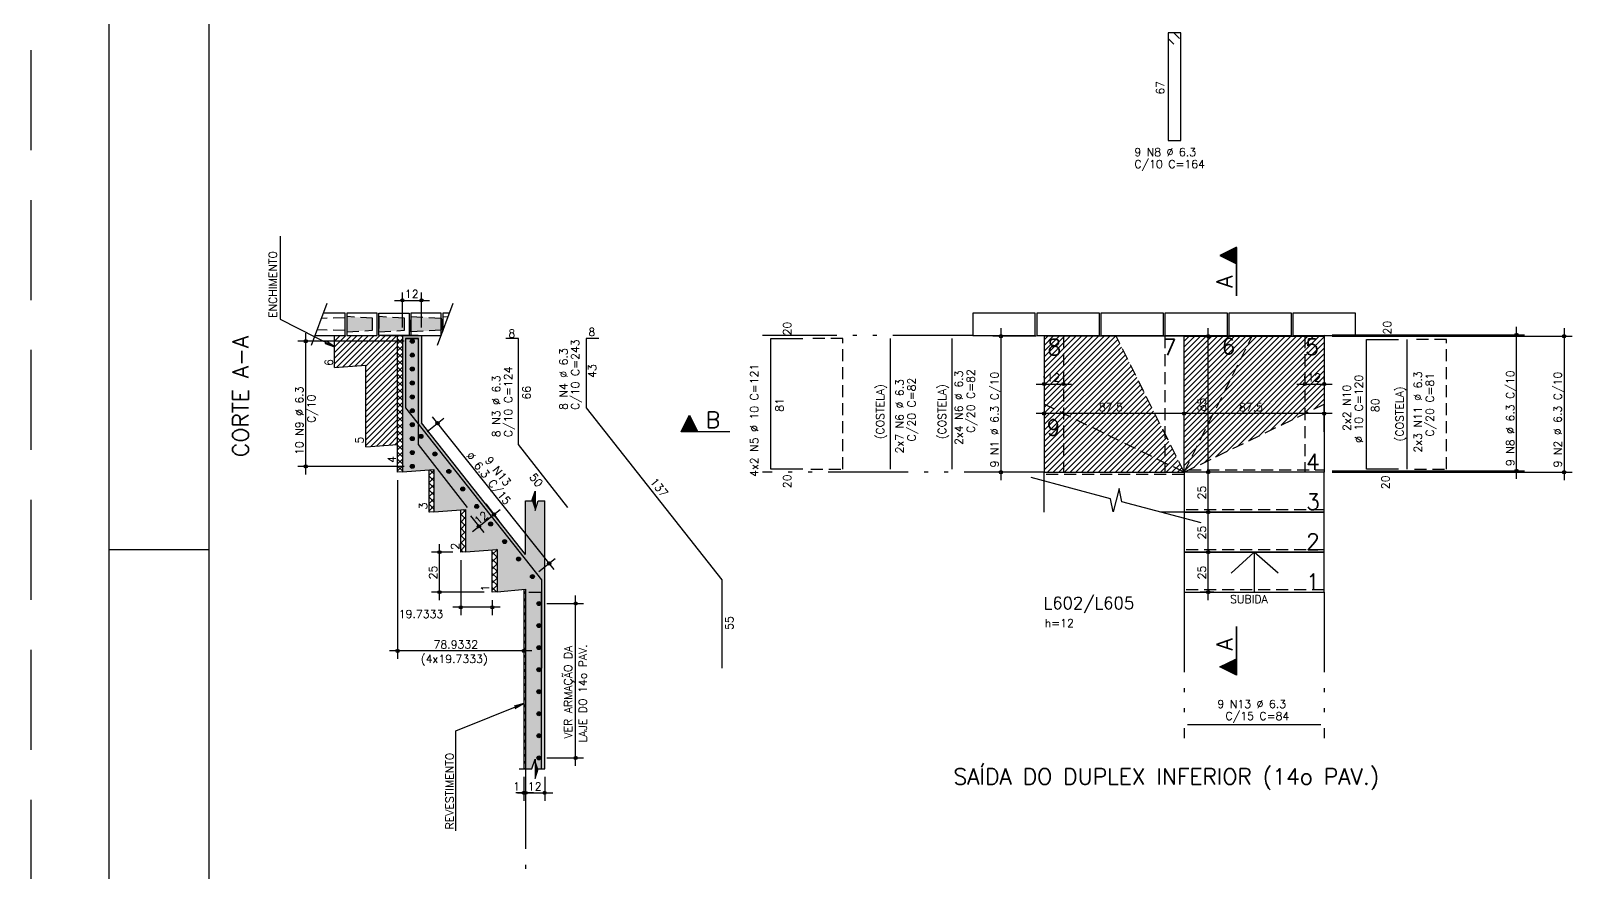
# Model space of a CAD drawing. Extents: x -1.9 to 86, y -1.5 to 61.
# Drawn here: x -1.95 to 36.72, y 21.64 to 42.68 of the extents above; entities that cross this region are included whole.
import ezdxf

# ---------------------------------------------------------------- set-up
doc = ezdxf.new("R2010")
doc.units = 0
doc.header["$MEASUREMENT"] = 0
for name, pattern in [('ESTILO_TQS_0001', [0.45, 0.3, -0.15]), ('ESTILO_TQS_0004', [3.3, 2, -0.4, 0.05, -0.4, 0.05, -0.4]), ('HIDDEN', [0.375, 0.25, -0.125])]:
    doc.linetypes.add(name, pattern=pattern)
doc.layers.get('0').update_dxf_attribs({"linetype": 'CONTINUOUS'})
doc.layers.get('Defpoints').update_dxf_attribs({"linetype": 'CONTINUOUS'})
for name, color, linetype in [('ARQ_FOLHA', 7, 'CONTINUOUS'), ('PENA_01', 1, 'CONTINUOUS'), ('PENA_02', 2, 'CONTINUOUS'), ('PENA_03', 3, 'CONTINUOUS'), ('PENA_04', 4, 'CONTINUOUS'), ('PENA_05', 5, 'CONTINUOUS'), ('PENA_06', 6, 'CONTINUOUS'), ('PENA_10', 253, 'CONTINUOUS'), ('PENA_11', 252, 'CONTINUOUS')]:
    doc.layers.add(name, color=color, linetype=linetype)
doc.styles.get("Standard").update_dxf_attribs({"font": 'ROMANS.SHX'})

# ---------------------------------------------------------------- blocks, each defined once
blk = doc.blocks.new('FOLHA A1 - 841 X 594')
at = {"layer": 'ARQ_FOLHA', "color": 1}
blk.add_line((-816, 297), (-841, 297), dxfattribs=at)
for points in [[(-841, 0), (0, 0), (0, 594), (-841, 594)], [(-816, 10), (-10, 10), (-10, 584), (-816, 584)]]:
    blk.add_lwpolyline(points, close=True, dxfattribs=at)
at = {"layer": 'Defpoints', "color": 8, "linetype": 'HIDDEN', "ltscale": 100}
blk.add_lwpolyline([(-860.5, 609.5), (-860.5, -15.5), (19.5, -15.5), (19.5, 609.5)], close=True, dxfattribs=at)
blk = doc.blocks.new('*U24')
blk.add_blockref('FOLHA A1 - 841 X 594', (0, 0))

msp = doc.modelspace()

# ---------------------------------------------------------------- linework, layer by layer
at = {"layer": 'PENA_01', "linetype": 'Continuous'}
for p, q in [((7.335, 35.264), (7.335, 36.141)), ((7.815, 35.264), (7.815, 36.141)), ((7.135, 35.941), (8.015, 35.941)), ((8.344, 35.624), (8.344, 35.17)), ((8.515, 35.624), (8.344, 35.624)), ((22.298, 35.244), (22.298, 31.444)), ((27.479, 31.444), (27.479, 35.244)), ((35.189, 31.476), (35.189, 35.276)), ((36.375, 35.244), (36.375, 31.444)), ((7.382, 34.919), (4.72, 34.919)), ((4.92, 31.589), (4.92, 35.119)), ((5.155, 35.064), (5.904, 35.064)), ((5.636, 34.352), (6.348, 35.064)), ((5.636, 34.493), (6.206, 35.064)), ((5.636, 34.635), (6.065, 35.064)), ((5.636, 34.263), (5.637, 35.064)), ((5.637, 34.777), (5.924, 35.064)), ((5.637, 34.918), (5.782, 35.064)), ((5.637, 35.06), (5.641, 35.064)), ((5.693, 34.267), (6.489, 35.064)), ((5.846, 34.278), (6.631, 35.064)), ((5.999, 34.29), (6.772, 35.064)), ((6.152, 34.302), (6.913, 35.064)), ((6.305, 34.313), (7.055, 35.064)), ((6.425, 34.292), (7.196, 35.064)), ((6.425, 34.151), (7.215, 34.94)), ((6.824, 35.064), (7.371, 35.064)), ((7.215, 35.033), (7.246, 35.064)), ((7.215, 31.644), (7.215, 35.064)), ((7.215, 34.856), (7.335, 34.976)), ((7.335, 34.856), (7.215, 34.976)), ((7.335, 35.033), (7.304, 35.064)), ((23.177, 35.044), (22.098, 35.044)), ((27.985, 35.044), (27.279, 35.044)), ((30.577, 35.076), (35.389, 35.076)), ((30.577, 35.044), (36.575, 35.044)), ((6.425, 34.01), (7.215, 34.799)), ((6.425, 33.868), (7.215, 34.658)), ((6.425, 33.727), (7.215, 34.516)), ((7.215, 34.679), (7.335, 34.799)), ((7.335, 34.679), (7.215, 34.799)), ((7.215, 34.502), (7.335, 34.622)), ((7.335, 34.502), (7.215, 34.622)), ((7.215, 34.325), (7.335, 34.445)), ((7.335, 34.325), (7.215, 34.445)), ((5.636, 34.263), (6.425, 34.323)), ((6.425, 33.585), (7.215, 34.375)), ((6.425, 32.28), (6.425, 34.323)), ((6.425, 33.444), (7.215, 34.233)), ((6.425, 33.303), (7.215, 34.092)), ((7.215, 34.149), (7.335, 34.269)), ((7.335, 34.149), (7.215, 34.269)), ((7.215, 33.972), (7.335, 34.092)), ((7.335, 33.972), (7.215, 34.092)), ((23.377, 34.014), (23.377, 34.049)), ((23.857, 34.027), (23.857, 34.049)), ((29.897, 33.958), (29.897, 34.049)), ((30.377, 33.965), (30.377, 34.049)), ((6.425, 33.161), (7.215, 33.95)), ((6.425, 33.02), (7.215, 33.809)), ((6.425, 32.878), (7.215, 33.668)), ((7.215, 33.795), (7.335, 33.915)), ((7.335, 33.795), (7.215, 33.915)), ((7.215, 33.618), (7.335, 33.738)), ((7.335, 33.618), (7.215, 33.738)), ((23.177, 33.849), (24.057, 33.849)), ((29.697, 33.849), (30.577, 33.849)), ((6.425, 32.737), (7.215, 33.526)), ((6.425, 32.595), (7.215, 33.385)), ((7.215, 33.442), (7.335, 33.562)), ((7.335, 33.442), (7.215, 33.562)), ((7.215, 33.265), (7.335, 33.385)), ((7.335, 33.265), (7.215, 33.385)), ((26.877, 32.48), (26.877, 33.31)), ((26.877, 32.48), (26.877, 33.31)), ((30.377, 32.656), (30.377, 33.31)), ((6.425, 32.454), (7.215, 33.243)), ((6.425, 32.313), (7.215, 33.102)), ((6.543, 32.288), (7.215, 32.96)), ((7.215, 33.088), (7.335, 33.208)), ((7.335, 33.088), (7.215, 33.208)), ((7.215, 32.911), (7.335, 33.031)), ((7.335, 32.911), (7.215, 33.031)), ((7.955, 32.664), (8.37, 32.994)), ((11.126, 29.208), (8.089, 33.026)), ((27.077, 33.11), (23.177, 33.11)), ((23.377, 32.913), (23.377, 32.91)), ((30.577, 33.11), (26.677, 33.11)), ((6.696, 32.3), (7.215, 32.819)), ((6.849, 32.312), (7.215, 32.678)), ((7.002, 32.323), (7.215, 32.536)), ((7.215, 32.734), (7.335, 32.854)), ((7.335, 32.734), (7.215, 32.854)), ((7.215, 32.558), (7.335, 32.678)), ((7.335, 32.558), (7.215, 32.678)), ((7.215, 32.381), (7.335, 32.501)), ((7.335, 32.381), (7.215, 32.501)), ((6.425, 32.28), (7.215, 32.34)), ((7.155, 32.335), (7.215, 32.395)), ((7.215, 32.204), (7.335, 32.324)), ((7.335, 32.204), (7.215, 32.324)), ((7.215, 32.027), (7.335, 32.147)), ((7.335, 32.027), (7.215, 32.147)), ((7.382, 31.789), (4.72, 31.789)), ((7.215, 31.851), (7.335, 31.971)), ((7.335, 31.851), (7.215, 31.971)), ((7.215, 31.674), (7.335, 31.794)), ((7.335, 31.674), (7.215, 31.794)), ((27.479, 30.444), (27.479, 31.844)), ((7.335, 31.653), (7.215, 31.644)), ((7.215, 31.444), (7.215, 26.975)), ((8.004, 30.644), (8.004, 31.704)), ((8.004, 31.566), (8.124, 31.686)), ((8.124, 31.428), (8.004, 31.548)), ((8.004, 31.389), (8.124, 31.509)), ((8.124, 31.251), (8.004, 31.371)), ((8.004, 31.212), (8.124, 31.332)), ((8.124, 31.605), (8.024, 31.705)), ((23.177, 31.644), (22.098, 31.644)), ((27.382, 31.644), (27.279, 31.644)), ((27.985, 31.644), (27.279, 31.644)), ((30.577, 31.676), (35.389, 31.676)), ((30.577, 31.644), (36.575, 31.644)), ((8.124, 31.075), (8.004, 31.195)), ((8.004, 31.036), (8.124, 31.156)), ((8.124, 30.898), (8.004, 31.018)), ((8.004, 30.859), (8.124, 30.979)), ((8.124, 30.721), (8.004, 30.841)), ((8.004, 30.682), (8.124, 30.802)), ((8.023, 30.645), (8.004, 30.664)), ((8.124, 30.653), (8.004, 30.644)), ((8.793, 29.644), (8.793, 30.704)), ((8.793, 30.574), (8.913, 30.694)), ((8.913, 30.475), (8.793, 30.595)), ((8.913, 30.652), (8.857, 30.708)), ((9.037, 30.556), (9.372, 30.132)), ((9.091, 30.165), (9.782, 30.71)), ((9.417, 30.849), (9.749, 30.429)), ((27.486, 30.644), (27.279, 30.644)), ((27.486, 30.644), (27.279, 30.644)), ((27.479, 29.444), (27.479, 30.844)), ((8.793, 30.397), (8.913, 30.517)), ((8.913, 30.299), (8.793, 30.419)), ((8.793, 30.221), (8.913, 30.341)), ((8.913, 30.122), (8.793, 30.242)), ((8.262, 28.444), (8.262, 29.844)), ((8.793, 30.044), (8.913, 30.164)), ((8.913, 29.945), (8.793, 30.065)), ((8.793, 29.867), (8.913, 29.987)), ((8.913, 29.768), (8.793, 29.888)), ((8.793, 29.69), (8.913, 29.81)), ((27.479, 28.444), (27.479, 29.844)), ((8.593, 29.644), (8.062, 29.644)), ((8.856, 29.648), (8.793, 29.711)), ((8.913, 29.653), (8.793, 29.644)), ((8.793, 29.444), (8.793, 28.066)), ((9.583, 28.644), (9.583, 29.704)), ((9.583, 29.582), (9.703, 29.702)), ((9.703, 29.523), (9.583, 29.643)), ((9.583, 29.406), (9.703, 29.526)), ((9.703, 29.346), (9.583, 29.466)), ((9.703, 29.699), (9.69, 29.712)), ((10.743, 29.159), (11.158, 29.489)), ((27.555, 29.644), (27.279, 29.644)), ((27.555, 29.644), (27.279, 29.644)), ((9.583, 29.229), (9.703, 29.349)), ((9.703, 29.169), (9.583, 29.289)), ((9.583, 29.052), (9.703, 29.172)), ((9.703, 28.992), (9.583, 29.112)), ((9.383, 28.644), (8.062, 28.644)), ((9.583, 28.875), (9.703, 28.995)), ((9.703, 28.815), (9.583, 28.935)), ((9.583, 28.698), (9.703, 28.818)), ((9.689, 28.652), (9.583, 28.759)), ((9.703, 28.653), (9.583, 28.644)), ((10.372, 28.704), (10.372, 24.224)), ((10.372, 28.622), (10.412, 28.662)), ((10.412, 28.599), (10.372, 28.639)), ((27.616, 28.644), (27.279, 28.644)), ((9.783, 28.266), (8.593, 28.266)), ((9.583, 28.444), (9.583, 28.066)), ((10.372, 28.504), (10.372, 26.975)), ((10.372, 28.446), (10.412, 28.486)), ((10.412, 28.422), (10.372, 28.462)), ((10.372, 28.269), (10.412, 28.309)), ((10.412, 28.245), (10.372, 28.285)), ((10.947, 28.36), (11.865, 28.36)), ((11.665, 24.3), (11.665, 28.56)), ((10.372, 28.092), (10.412, 28.132)), ((10.412, 28.069), (10.372, 28.109)), ((10.372, 27.915), (10.412, 27.955)), ((10.412, 27.892), (10.372, 27.932)), ((10.372, 27.739), (10.412, 27.779)), ((10.412, 27.715), (10.372, 27.755)), ((10.372, 27.562), (10.412, 27.602)), ((10.412, 27.538), (10.372, 27.578)), ((10.572, 27.175), (7.015, 27.175)), ((10.372, 27.385), (10.412, 27.425)), ((10.412, 27.361), (10.372, 27.401)), ((10.372, 27.208), (10.412, 27.248)), ((10.412, 27.185), (10.372, 27.225)), ((10.372, 27.031), (10.412, 27.071)), ((10.412, 27.008), (10.372, 27.048)), ((10.372, 26.855), (10.412, 26.895)), ((10.412, 26.831), (10.372, 26.871)), ((10.372, 26.678), (10.412, 26.718)), ((10.412, 26.654), (10.372, 26.694)), ((10.372, 26.501), (10.412, 26.541)), ((10.412, 26.478), (10.372, 26.518)), ((10.372, 26.324), (10.412, 26.364)), ((10.412, 26.301), (10.372, 26.341)), ((10.372, 26.148), (10.412, 26.188)), ((10.412, 26.124), (10.372, 26.164)), ((10.372, 25.971), (10.412, 26.011)), ((10.412, 25.947), (10.372, 25.987)), ((10.372, 25.794), (10.412, 25.834)), ((10.412, 25.77), (10.372, 25.81)), ((10.372, 25.617), (10.412, 25.657)), ((10.412, 25.594), (10.372, 25.634)), ((10.372, 25.44), (10.412, 25.48)), ((10.412, 25.417), (10.372, 25.457)), ((10.372, 25.264), (10.412, 25.304)), ((10.412, 25.24), (10.372, 25.28)), ((10.372, 25.087), (10.412, 25.127)), ((10.412, 25.063), (10.372, 25.103)), ((10.372, 24.91), (10.412, 24.95)), ((10.412, 24.887), (10.372, 24.927)), ((10.372, 24.733), (10.412, 24.773)), ((10.412, 24.71), (10.372, 24.75)), ((10.372, 24.557), (10.412, 24.597)), ((10.412, 24.533), (10.372, 24.573)), ((10.372, 24.38), (10.412, 24.42)), ((10.412, 24.356), (10.372, 24.396)), ((10.947, 24.5), (11.865, 24.5)), ((10.252, 24.224), (10.412, 24.224)), ((10.372, 24.024), (10.372, 23.426)), ((10.393, 24.224), (10.412, 24.243)), ((10.412, 24.024), (10.412, 23.426)), ((10.412, 24.024), (10.412, 23.426)), ((10.892, 24.024), (10.892, 23.426)), ((10.612, 23.626), (10.172, 23.626)), ((10.212, 23.626), (11.092, 23.626))]:
    msp.add_line(p, q, dxfattribs=at)
at = {"layer": 'PENA_01', "linetype": 'ESTILO_TQS_0004'}
for p, q in [((21.597, 35.064), (16.333, 35.064)), ((23.377, 31.644), (16.333, 31.644)), ((26.877, 28.644), (26.877, 24.995)), ((30.377, 28.644), (30.377, 24.995)), ((10.412, 24.224), (10.412, 21.683))]:
    msp.add_line(p, q, dxfattribs=at)
at = {"layer": 'PENA_01', "linetype": 'ESTILO_TQS_0001'}
for p, q in [((23.857, 35.064), (23.857, 31.644)), ((26.397, 35.044), (26.397, 31.644)), ((29.897, 35.044), (29.897, 31.644)), ((26.877, 31.584), (23.377, 31.584)), ((27.001, 31.704), (30.377, 31.704)), ((30.377, 30.704), (26.877, 30.704)), ((30.377, 29.704), (26.877, 29.704)), ((30.377, 28.704), (26.877, 28.704))]:
    msp.add_line(p, q, dxfattribs=at)
at = {"layer": 'PENA_01', "linetype": 'Continuous'}
for points in [[(5.904, 35.064), (5.904, 35.624), (5.366, 35.624)], [(5.944, 35.624), (5.944, 35.064), (6.704, 35.064), (6.704, 35.624), (5.944, 35.624)], [(6.744, 35.064), (6.744, 35.624), (7.504, 35.624), (7.504, 35.064), (6.744, 35.064)], [(7.544, 35.624), (7.544, 35.064), (8.304, 35.064), (8.304, 35.624), (7.544, 35.624)], [(21.597, 35.064), (23.157, 35.064), (23.157, 35.624), (21.597, 35.624), (21.597, 35.064)], [(23.197, 35.064), (24.757, 35.064), (24.757, 35.624), (23.197, 35.624), (23.197, 35.064)], [(24.797, 35.064), (26.357, 35.064), (26.357, 35.624), (24.797, 35.624), (24.797, 35.064)], [(26.397, 35.064), (27.957, 35.064), (27.957, 35.624), (26.397, 35.624), (26.397, 35.064)], [(27.997, 35.064), (29.557, 35.064), (29.557, 35.624), (27.997, 35.624), (27.997, 35.064)], [(29.597, 35.064), (31.157, 35.064), (31.157, 35.624), (29.597, 35.624), (29.597, 35.064)], [(29.23, 29.116), (28.627, 29.644), (28.052, 29.116)], [(28.627, 29.644), (28.627, 28.644)]]:
    msp.add_lwpolyline(points, dxfattribs=at)
at = {"layer": 'PENA_01', "linetype": 'ESTILO_TQS_0001'}
for points in [[(26.877, 31.644), (25.177, 35.044)], [(26.877, 31.644), (28.577, 35.044)], [(26.877, 31.644), (23.377, 33.344)], [(26.877, 31.644), (30.377, 33.344)]]:
    msp.add_lwpolyline(points, dxfattribs=at)
at = {"layer": 'PENA_02', "linetype": 'Continuous'}
for p, q in [((5.064, 34.82), (5.457, 35.867)), ((8.213, 34.82), (8.607, 35.867)), ((26.877, 35.044), (23.377, 35.044)), ((23.377, 35.044), (23.377, 31.644)), ((26.877, 31.644), (26.877, 35.044)), ((26.877, 35.044), (30.377, 35.044)), ((26.877, 31.644), (26.877, 35.044)), ((30.377, 35.044), (30.377, 31.644)), ((23.377, 30.644), (23.377, 31.644)), ((23.377, 31.644), (26.877, 31.644)), ((23.377, 31.644), (26.877, 31.644)), ((30.377, 31.644), (26.877, 31.644)), ((26.877, 31.644), (26.877, 30.644)), ((30.377, 31.644), (26.877, 31.644)), ((26.877, 31.644), (26.877, 30.644)), ((30.377, 30.644), (30.377, 31.644)), ((26.877, 30.644), (26.297, 30.644)), ((30.377, 30.644), (26.877, 30.644)), ((26.877, 30.644), (26.877, 29.644)), ((26.877, 30.644), (30.377, 30.644)), ((30.377, 29.644), (30.377, 30.644)), ((30.377, 29.644), (26.877, 29.644)), ((26.877, 29.644), (26.877, 28.644)), ((26.877, 29.644), (30.377, 29.644)), ((30.377, 28.644), (30.377, 29.644)), ((26.877, 28.644), (30.377, 28.644))]:
    msp.add_line(p, q, dxfattribs=at)
at = {"layer": 'PENA_02', "linetype": 'ESTILO_TQS_0001'}
for p, q in [((8.344, 35.17), (8.344, 35.534)), ((8.344, 35.534), (8.479, 35.526))]:
    msp.add_line(p, q, dxfattribs=at)
for points in [[(5.904, 35.184), (5.207, 35.202)], [(5.904, 35.184), (5.904, 35.504), (5.315, 35.488)], [(6.584, 35.194), (6.584, 35.494), (5.944, 35.534), (5.944, 35.154), (6.584, 35.194)], [(7.384, 35.194), (7.384, 35.494), (6.744, 35.534), (6.744, 35.154), (7.384, 35.194)], [(8.304, 35.494), (8.304, 35.194), (7.544, 35.154), (7.544, 35.534), (8.304, 35.494)]]:
    msp.add_lwpolyline(points, dxfattribs=at)
at = {"layer": 'PENA_02', "linetype": 'Continuous'}
msp.add_lwpolyline([(27.303, 30.374), (25.322, 30.905), (25.255, 31.233), (25.1, 30.654), (25.033, 30.982), (23.052, 31.513)], dxfattribs=at)
for centre, radius in [((7.335, 35.941), 0.04), ((7.815, 35.941), 0.04), ((7.335, 35.941), 0.02), ((7.815, 35.941), 0.02), ((4.92, 34.919), 0.0416), ((4.92, 34.919), 0.0208), ((22.298, 35.044), 0.0416), ((22.298, 35.044), 0.0208), ((27.479, 35.044), 0.04), ((27.479, 35.044), 0.02), ((35.189, 35.076), 0.0416), ((35.189, 35.076), 0.0208), ((36.375, 35.044), 0.0416), ((36.375, 35.044), 0.0208), ((23.377, 33.849), 0.04), ((23.377, 33.849), 0.02), ((23.857, 33.849), 0.04), ((23.857, 33.849), 0.02), ((29.897, 33.849), 0.04), ((29.897, 33.849), 0.02), ((30.377, 33.849), 0.04), ((30.377, 33.849), 0.02), ((8.214, 32.869), 0.0416), ((8.214, 32.869), 0.0208), ((23.377, 33.11), 0.04), ((23.377, 33.11), 0.02), ((26.877, 33.11), 0.04), ((26.877, 33.11), 0.04), ((26.877, 33.11), 0.02), ((26.877, 33.11), 0.02), ((30.377, 33.11), 0.04), ((30.377, 33.11), 0.02), ((4.92, 31.789), 0.0416), ((4.92, 31.789), 0.0208), ((35.189, 31.676), 0.0416), ((22.298, 31.644), 0.0416), ((22.298, 31.644), 0.0208), ((27.479, 31.644), 0.04), ((27.479, 31.644), 0.04), ((27.479, 31.644), 0.02), ((27.479, 31.644), 0.02), ((35.189, 31.676), 0.0208), ((36.375, 31.644), 0.0416), ((36.375, 31.644), 0.0208), ((9.625, 30.586), 0.04), ((9.625, 30.586), 0.02), ((27.479, 30.644), 0.04), ((27.479, 30.644), 0.04), ((27.479, 30.644), 0.02), ((27.479, 30.644), 0.02), ((9.248, 30.289), 0.04), ((9.248, 30.289), 0.02), ((8.262, 29.644), 0.04), ((8.262, 29.644), 0.02), ((11.002, 29.364), 0.0416), ((27.479, 29.644), 0.04), ((27.479, 29.644), 0.04), ((27.479, 29.644), 0.02), ((27.479, 29.644), 0.02), ((11.002, 29.364), 0.0208), ((8.262, 28.644), 0.04), ((8.262, 28.644), 0.02), ((27.479, 28.644), 0.04), ((27.479, 28.644), 0.02), ((8.793, 28.266), 0.04), ((8.793, 28.266), 0.02), ((9.583, 28.266), 0.04), ((9.583, 28.266), 0.02), ((11.665, 28.36), 0.04), ((11.665, 28.36), 0.02), ((7.215, 27.175), 0.04), ((7.215, 27.175), 0.02), ((10.372, 27.175), 0.04), ((10.372, 27.175), 0.02), ((11.665, 24.5), 0.04), ((11.665, 24.5), 0.02), ((10.372, 23.626), 0.04), ((10.372, 23.626), 0.02), ((10.412, 23.626), 0.04), ((10.412, 23.626), 0.04), ((10.412, 23.626), 0.02), ((10.412, 23.626), 0.02), ((10.892, 23.626), 0.04), ((10.892, 23.626), 0.02)]:
    msp.add_circle(centre, radius, dxfattribs=at)
at = {"layer": 'PENA_03', "linetype": 'Continuous'}
for p, q in [((7.335, 35.064), (7.815, 35.064)), ((7.727, 35.064), (7.335, 35.064)), ((7.335, 35.064), (7.335, 31.653)), ((7.335, 35.064), (7.335, 35.064)), ((7.415, 34.984), (7.735, 34.984)), ((7.582, 34.919), (7.582, 34.919)), ((7.815, 35.064), (7.815, 32.879)), ((7.815, 35.064), (7.815, 35.064)), ((23.377, 33.258), (25.163, 35.044)), ((23.377, 33.4), (25.021, 35.044)), ((23.377, 33.541), (24.88, 35.044)), ((23.377, 33.683), (24.738, 35.044)), ((23.377, 33.824), (24.597, 35.044)), ((23.377, 33.965), (24.456, 35.044)), ((23.377, 34.107), (24.314, 35.044)), ((23.377, 34.248), (24.173, 35.044)), ((23.377, 34.39), (24.031, 35.044)), ((23.377, 34.531), (23.89, 35.044)), ((23.377, 34.673), (23.749, 35.044)), ((23.377, 34.814), (23.607, 35.044)), ((23.377, 34.955), (23.466, 35.044)), ((23.377, 35.044), (23.377, 35.044)), ((23.377, 33.117), (25.22, 34.959)), ((23.377, 32.975), (25.267, 34.865)), ((26.877, 31.667), (30.254, 35.044)), ((26.877, 31.809), (30.112, 35.044)), ((26.877, 31.95), (29.971, 35.044)), ((26.877, 32.091), (29.83, 35.044)), ((26.877, 32.233), (29.688, 35.044)), ((26.877, 32.374), (29.547, 35.044)), ((26.877, 32.516), (29.405, 35.044)), ((26.877, 32.657), (29.264, 35.044)), ((26.877, 32.799), (29.123, 35.044)), ((26.877, 32.94), (28.981, 35.044)), ((26.877, 33.081), (28.84, 35.044)), ((26.877, 33.223), (28.698, 35.044)), ((26.877, 33.364), (28.557, 35.044)), ((26.877, 33.506), (28.415, 35.044)), ((26.877, 33.647), (28.274, 35.044)), ((26.877, 33.788), (28.133, 35.044)), ((26.877, 33.93), (27.991, 35.044)), ((26.877, 34.071), (27.85, 35.044)), ((26.877, 34.213), (27.708, 35.044)), ((26.877, 34.354), (27.567, 35.044)), ((26.877, 34.496), (27.425, 35.044)), ((26.877, 34.637), (27.284, 35.044)), ((26.877, 34.778), (27.143, 35.044)), ((26.877, 34.92), (27.001, 35.044)), ((27.107, 31.755), (30.377, 35.026)), ((27.382, 31.888), (30.377, 34.884)), ((28.185, 35.044), (28.185, 35.044)), ((30.377, 35.076), (30.377, 35.076)), ((30.377, 35.044), (30.377, 35.044)), ((23.377, 32.834), (25.314, 34.771)), ((23.377, 32.693), (25.361, 34.676)), ((23.377, 32.551), (25.408, 34.582)), ((23.377, 32.41), (25.455, 34.488)), ((27.657, 32.022), (30.377, 34.743)), ((27.932, 32.155), (30.377, 34.601)), ((28.207, 32.289), (30.377, 34.46)), ((23.377, 32.268), (25.503, 34.393)), ((23.377, 32.127), (25.55, 34.299)), ((23.377, 31.986), (25.597, 34.205)), ((23.377, 31.844), (25.644, 34.111)), ((28.482, 32.423), (30.377, 34.319)), ((28.756, 32.556), (30.377, 34.177)), ((29.031, 32.69), (30.377, 34.036)), ((23.377, 31.703), (25.691, 34.016)), ((23.377, 33.814), (23.377, 33.814)), ((23.46, 31.644), (25.738, 33.922)), ((23.601, 31.644), (25.785, 33.828)), ((23.743, 31.644), (25.833, 33.733)), ((23.857, 33.827), (23.857, 33.827)), ((29.306, 32.823), (30.377, 33.894)), ((29.581, 32.957), (30.377, 33.753)), ((29.897, 33.758), (29.897, 33.758)), ((30.377, 33.765), (30.377, 33.765)), ((23.884, 31.644), (25.88, 33.639)), ((24.025, 31.644), (25.927, 33.545)), ((24.167, 31.644), (25.974, 33.451)), ((24.308, 31.644), (26.021, 33.356)), ((24.45, 31.644), (26.068, 33.262)), ((29.856, 33.09), (30.377, 33.611)), ((30.131, 33.224), (30.377, 33.47)), ((10.412, 29.589), (7.815, 32.879)), ((23.377, 33.113), (23.377, 33.113)), ((24.591, 31.644), (26.115, 33.168)), ((24.733, 31.644), (26.163, 33.073)), ((24.874, 31.644), (26.21, 32.979)), ((25.015, 31.644), (26.257, 32.885)), ((7.799, 32.539), (7.799, 32.539)), ((25.157, 31.644), (26.304, 32.791)), ((25.298, 31.644), (26.351, 32.696)), ((25.44, 31.644), (26.398, 32.602)), ((25.581, 31.644), (26.445, 32.508)), ((25.723, 31.644), (26.493, 32.414)), ((25.864, 31.644), (26.54, 32.319)), ((26.005, 31.644), (26.587, 32.225)), ((26.147, 31.644), (26.634, 32.131)), ((26.877, 32.28), (26.877, 32.28)), ((26.877, 32.28), (26.877, 32.28)), ((30.377, 32.456), (30.377, 32.456)), ((7.335, 31.653), (8.124, 31.713)), ((7.582, 31.789), (7.582, 31.789)), ((8.124, 31.713), (8.124, 30.653)), ((26.288, 31.644), (26.681, 32.036)), ((26.43, 31.644), (26.728, 31.942)), ((26.571, 31.644), (26.775, 31.848)), ((26.712, 31.644), (26.822, 31.754)), ((7.215, 31.644), (7.215, 31.644)), ((23.377, 31.644), (23.377, 31.644)), ((26.854, 31.644), (26.87, 31.659)), ((27.582, 31.644), (27.582, 31.644)), ((28.185, 31.644), (28.185, 31.644)), ((30.377, 31.676), (30.377, 31.676)), ((30.377, 31.644), (30.377, 31.644)), ((9.293, 31.006), (9.293, 31.006)), ((10.572, 30.926), (10.652, 31.166)), ((10.652, 31.166), (10.652, 30.686)), ((8.124, 30.653), (8.913, 30.713)), ((8.913, 30.713), (8.913, 29.653)), ((8.913, 30.713), (8.913, 30.713)), ((10.412, 29.589), (10.412, 30.926)), ((10.412, 30.926), (10.572, 30.926)), ((10.652, 30.686), (10.732, 30.926)), ((10.732, 30.926), (10.892, 30.926)), ((10.892, 28.884), (10.892, 30.926)), ((27.686, 30.644), (27.686, 30.644)), ((27.686, 30.644), (27.686, 30.644)), ((8.793, 29.644), (8.793, 29.644)), ((8.793, 29.644), (8.793, 29.644)), ((8.913, 29.653), (9.703, 29.713)), ((9.703, 29.713), (9.703, 28.653)), ((27.755, 29.644), (27.755, 29.644)), ((27.755, 29.644), (27.755, 29.644)), ((10.587, 29.034), (10.587, 29.034)), ((9.583, 28.644), (9.583, 28.644)), ((9.583, 28.644), (9.583, 28.644)), ((9.703, 28.653), (10.412, 28.716)), ((10.372, 28.704), (10.372, 28.704)), ((10.412, 28.716), (10.412, 24.224)), ((10.892, 24.224), (10.892, 28.884)), ((27.816, 28.644), (27.816, 28.644)), ((10.747, 28.36), (10.747, 28.36)), ((10.572, 24.224), (10.652, 24.464)), ((10.652, 24.464), (10.652, 23.984)), ((10.747, 24.5), (10.747, 24.5)), ((10.372, 24.224), (10.372, 24.224)), ((10.412, 24.224), (10.572, 24.224)), ((10.412, 24.224), (10.412, 24.224)), ((10.412, 24.224), (10.412, 24.224)), ((10.652, 23.984), (10.732, 24.224)), ((10.732, 24.224), (10.892, 24.224)), ((10.892, 24.224), (10.892, 24.224))]:
    msp.add_line(p, q, dxfattribs=at)
for points in [[(4.276, 37.543), (4.276, 35.474), (5.641, 34.78), (5.405, 34.864), (5.641, 34.78), (5.435, 34.922)], [(8.67, 22.674), (8.67, 25.179), (10.372, 25.856), (10.154, 25.734), (10.372, 25.856), (10.13, 25.795)]]:
    msp.add_lwpolyline(points, dxfattribs=at)
for centre in [(7.582, 34.919), (7.582, 34.571), (7.582, 34.223), (7.582, 33.875), (7.582, 33.527), (7.582, 33.18), (7.582, 32.832), (7.582, 32.484), (7.799, 32.539), (7.582, 32.136), (8.147, 32.101), (7.582, 31.789), (8.496, 31.663), (8.844, 31.225), (9.193, 30.787), (9.541, 30.349), (9.89, 29.91), (10.238, 29.472), (10.587, 29.034), (10.747, 28.36), (10.747, 27.809), (10.747, 27.257), (10.747, 26.706), (10.747, 26.154), (10.747, 25.603), (10.747, 25.052), (10.747, 24.5)]:
    msp.add_circle(centre, 0.05, dxfattribs=at)
for points in [[(7.632, 34.919), (7.557, 34.962), (7.535, 34.936)], [(7.632, 34.919), (7.535, 34.936), (7.535, 34.901)], [(7.632, 34.919), (7.535, 34.901), (7.557, 34.875)], [(7.632, 34.919), (7.59, 34.968), (7.557, 34.962)], [(7.632, 34.919), (7.557, 34.875), (7.59, 34.869)], [(7.632, 34.919), (7.62, 34.951), (7.59, 34.968)], [(7.632, 34.919), (7.59, 34.869), (7.62, 34.886)], [(7.632, 34.919), (7.62, 34.886), (7.632, 34.919)], [(7.632, 34.571), (7.557, 34.614), (7.535, 34.588)], [(7.632, 34.571), (7.535, 34.588), (7.535, 34.554)], [(7.632, 34.571), (7.535, 34.554), (7.557, 34.527)], [(7.632, 34.571), (7.59, 34.62), (7.557, 34.614)], [(7.632, 34.571), (7.557, 34.527), (7.59, 34.522)], [(7.632, 34.571), (7.62, 34.603), (7.59, 34.62)], [(7.632, 34.571), (7.59, 34.522), (7.62, 34.539)], [(7.632, 34.571), (7.62, 34.539), (7.632, 34.571)], [(7.632, 34.223), (7.557, 34.266), (7.535, 34.24)], [(7.632, 34.223), (7.535, 34.24), (7.535, 34.206)], [(7.632, 34.223), (7.535, 34.206), (7.557, 34.18)], [(7.632, 34.223), (7.59, 34.272), (7.557, 34.266)], [(7.632, 34.223), (7.557, 34.18), (7.59, 34.174)], [(7.632, 34.223), (7.62, 34.255), (7.59, 34.272)], [(7.632, 34.223), (7.59, 34.174), (7.62, 34.191)], [(7.632, 34.223), (7.62, 34.191), (7.632, 34.223)], [(7.632, 33.875), (7.557, 33.918), (7.535, 33.892)], [(7.632, 33.875), (7.535, 33.892), (7.535, 33.858)], [(7.632, 33.875), (7.535, 33.858), (7.557, 33.832)], [(7.632, 33.875), (7.59, 33.924), (7.557, 33.918)], [(7.632, 33.875), (7.557, 33.832), (7.59, 33.826)], [(7.632, 33.875), (7.62, 33.907), (7.59, 33.924)], [(7.632, 33.875), (7.59, 33.826), (7.62, 33.843)], [(7.632, 33.875), (7.62, 33.843), (7.632, 33.875)], [(7.632, 33.527), (7.557, 33.571), (7.535, 33.545)], [(7.632, 33.527), (7.535, 33.545), (7.535, 33.51)], [(7.632, 33.527), (7.535, 33.51), (7.557, 33.484)], [(7.632, 33.527), (7.59, 33.577), (7.557, 33.571)], [(7.632, 33.527), (7.557, 33.484), (7.59, 33.478)], [(7.632, 33.527), (7.62, 33.56), (7.59, 33.577)], [(7.632, 33.527), (7.59, 33.478), (7.62, 33.495)], [(7.632, 33.527), (7.62, 33.495), (7.632, 33.527)], [(7.632, 33.18), (7.557, 33.223), (7.535, 33.197)], [(7.632, 33.18), (7.535, 33.197), (7.535, 33.163)], [(7.632, 33.18), (7.535, 33.163), (7.557, 33.136)], [(7.632, 32.832), (7.557, 32.875), (7.535, 32.849)], [(7.632, 33.18), (7.59, 33.229), (7.557, 33.223)], [(7.632, 33.18), (7.557, 33.136), (7.59, 33.13)], [(7.632, 32.832), (7.59, 32.881), (7.557, 32.875)], [(7.632, 33.18), (7.62, 33.212), (7.59, 33.229)], [(7.632, 33.18), (7.59, 33.13), (7.62, 33.147)], [(7.632, 32.832), (7.62, 32.864), (7.59, 32.881)], [(7.632, 33.18), (7.62, 33.147), (7.632, 33.18)], [(7.632, 32.832), (7.535, 32.849), (7.535, 32.815)], [(7.632, 32.832), (7.535, 32.815), (7.557, 32.789)], [(7.632, 32.484), (7.557, 32.527), (7.535, 32.501)], [(7.632, 32.484), (7.535, 32.501), (7.535, 32.467)], [(7.632, 32.832), (7.557, 32.789), (7.59, 32.783)], [(7.632, 32.484), (7.59, 32.533), (7.557, 32.527)], [(7.632, 32.832), (7.59, 32.783), (7.62, 32.8)], [(7.632, 32.484), (7.62, 32.516), (7.59, 32.533)], [(7.632, 32.832), (7.62, 32.8), (7.632, 32.832)], [(7.849, 32.539), (7.774, 32.583), (7.752, 32.556)], [(7.849, 32.539), (7.752, 32.556), (7.752, 32.522)], [(7.849, 32.539), (7.752, 32.522), (7.774, 32.496)], [(7.849, 32.539), (7.807, 32.589), (7.774, 32.583)], [(7.849, 32.539), (7.774, 32.496), (7.807, 32.49)], [(7.849, 32.539), (7.837, 32.571), (7.807, 32.589)], [(7.849, 32.539), (7.807, 32.49), (7.837, 32.507)], [(7.849, 32.539), (7.837, 32.507), (7.849, 32.539)], [(7.632, 32.484), (7.535, 32.467), (7.557, 32.441)], [(7.632, 32.136), (7.557, 32.18), (7.535, 32.153)], [(7.632, 32.136), (7.535, 32.153), (7.535, 32.119)], [(7.632, 32.136), (7.535, 32.119), (7.557, 32.093)], [(7.632, 32.484), (7.557, 32.441), (7.59, 32.435)], [(7.632, 32.136), (7.59, 32.186), (7.557, 32.18)], [(7.632, 32.136), (7.557, 32.093), (7.59, 32.087)], [(7.632, 32.484), (7.59, 32.435), (7.62, 32.452)], [(7.632, 32.136), (7.62, 32.168), (7.59, 32.186)], [(7.632, 32.136), (7.59, 32.087), (7.62, 32.104)], [(7.632, 32.484), (7.62, 32.452), (7.632, 32.484)], [(7.632, 32.136), (7.62, 32.104), (7.632, 32.136)], [(8.197, 32.101), (8.122, 32.144), (8.1, 32.118)], [(8.197, 32.101), (8.1, 32.118), (8.1, 32.084)], [(8.197, 32.101), (8.1, 32.084), (8.122, 32.058)], [(8.197, 32.101), (8.156, 32.15), (8.122, 32.144)], [(8.197, 32.101), (8.122, 32.058), (8.156, 32.052)], [(8.197, 32.101), (8.185, 32.133), (8.156, 32.15)], [(8.197, 32.101), (8.156, 32.052), (8.185, 32.069)], [(8.197, 32.101), (8.185, 32.069), (8.197, 32.101)], [(7.632, 31.789), (7.557, 31.832), (7.535, 31.806)], [(7.632, 31.789), (7.535, 31.806), (7.535, 31.771)], [(7.632, 31.789), (7.535, 31.771), (7.557, 31.745)], [(7.632, 31.789), (7.59, 31.838), (7.557, 31.832)], [(7.632, 31.789), (7.557, 31.745), (7.59, 31.739)], [(7.632, 31.789), (7.62, 31.821), (7.59, 31.838)], [(7.632, 31.789), (7.59, 31.739), (7.62, 31.756)], [(7.632, 31.789), (7.62, 31.756), (7.632, 31.789)], [(8.546, 31.663), (8.471, 31.706), (8.449, 31.68)], [(8.546, 31.663), (8.449, 31.68), (8.449, 31.646)], [(8.546, 31.663), (8.449, 31.646), (8.471, 31.62)], [(8.546, 31.663), (8.504, 31.712), (8.471, 31.706)], [(8.546, 31.663), (8.471, 31.62), (8.504, 31.614)], [(8.546, 31.663), (8.534, 31.695), (8.504, 31.712)], [(8.546, 31.663), (8.504, 31.614), (8.534, 31.631)], [(8.546, 31.663), (8.534, 31.631), (8.546, 31.663)], [(8.894, 31.225), (8.819, 31.268), (8.797, 31.242)], [(8.894, 31.225), (8.797, 31.242), (8.797, 31.208)], [(8.894, 31.225), (8.797, 31.208), (8.819, 31.182)], [(8.894, 31.225), (8.853, 31.274), (8.819, 31.268)], [(8.894, 31.225), (8.819, 31.182), (8.853, 31.176)], [(8.894, 31.225), (8.882, 31.257), (8.853, 31.274)], [(8.894, 31.225), (8.853, 31.176), (8.882, 31.193)], [(8.894, 31.225), (8.882, 31.193), (8.894, 31.225)], [(9.243, 30.787), (9.168, 30.83), (9.146, 30.804)], [(9.243, 30.787), (9.146, 30.804), (9.146, 30.77)], [(9.243, 30.787), (9.146, 30.77), (9.168, 30.743)], [(9.243, 30.787), (9.201, 30.836), (9.168, 30.83)], [(9.243, 30.787), (9.168, 30.743), (9.201, 30.738)], [(9.243, 30.787), (9.231, 30.819), (9.201, 30.836)], [(9.243, 30.787), (9.201, 30.738), (9.231, 30.755)], [(9.243, 30.787), (9.231, 30.755), (9.243, 30.787)], [(9.591, 30.349), (9.516, 30.392), (9.494, 30.366)], [(9.591, 30.349), (9.494, 30.366), (9.494, 30.332)], [(9.591, 30.349), (9.494, 30.332), (9.516, 30.305)], [(9.591, 30.349), (9.55, 30.398), (9.516, 30.392)], [(9.591, 30.349), (9.516, 30.305), (9.55, 30.299)], [(9.591, 30.349), (9.579, 30.381), (9.55, 30.398)], [(9.591, 30.349), (9.55, 30.299), (9.579, 30.316)], [(9.591, 30.349), (9.579, 30.316), (9.591, 30.349)], [(9.94, 29.91), (9.865, 29.954), (9.843, 29.928)], [(9.94, 29.91), (9.843, 29.928), (9.843, 29.893)], [(9.94, 29.91), (9.843, 29.893), (9.865, 29.867)], [(9.94, 29.91), (9.898, 29.96), (9.865, 29.954)], [(9.94, 29.91), (9.865, 29.867), (9.898, 29.861)], [(9.94, 29.91), (9.928, 29.943), (9.898, 29.96)], [(9.94, 29.91), (9.898, 29.861), (9.928, 29.878)], [(9.94, 29.91), (9.928, 29.878), (9.94, 29.91)], [(10.288, 29.472), (10.213, 29.516), (10.191, 29.489)], [(10.288, 29.472), (10.191, 29.489), (10.191, 29.455)], [(10.288, 29.472), (10.191, 29.455), (10.213, 29.429)], [(10.288, 29.472), (10.247, 29.522), (10.213, 29.516)], [(10.288, 29.472), (10.213, 29.429), (10.247, 29.423)], [(10.288, 29.472), (10.277, 29.504), (10.247, 29.522)], [(10.288, 29.472), (10.247, 29.423), (10.277, 29.44)], [(10.288, 29.472), (10.277, 29.44), (10.288, 29.472)], [(10.637, 29.034), (10.562, 29.077), (10.54, 29.051)], [(10.637, 29.034), (10.54, 29.051), (10.54, 29.017)], [(10.637, 29.034), (10.54, 29.017), (10.562, 28.991)], [(10.637, 29.034), (10.595, 29.083), (10.562, 29.077)], [(10.637, 29.034), (10.562, 28.991), (10.595, 28.985)], [(10.637, 29.034), (10.625, 29.066), (10.595, 29.083)], [(10.637, 29.034), (10.595, 28.985), (10.625, 29.002)], [(10.637, 29.034), (10.625, 29.002), (10.637, 29.034)], [(10.797, 28.36), (10.722, 28.403), (10.7, 28.377)], [(10.797, 28.36), (10.7, 28.377), (10.7, 28.343)], [(10.797, 28.36), (10.7, 28.343), (10.722, 28.317)], [(10.797, 28.36), (10.756, 28.409), (10.722, 28.403)], [(10.797, 28.36), (10.722, 28.317), (10.756, 28.311)], [(10.797, 28.36), (10.785, 28.392), (10.756, 28.409)], [(10.797, 28.36), (10.756, 28.311), (10.785, 28.328)], [(10.797, 28.36), (10.785, 28.328), (10.797, 28.36)], [(10.797, 27.809), (10.722, 27.852), (10.7, 27.826)], [(10.797, 27.809), (10.756, 27.858), (10.722, 27.852)], [(10.797, 27.809), (10.785, 27.841), (10.756, 27.858)], [(10.797, 27.809), (10.7, 27.826), (10.7, 27.792)], [(10.797, 27.809), (10.7, 27.792), (10.722, 27.765)], [(10.797, 27.809), (10.722, 27.765), (10.756, 27.76)], [(10.797, 27.809), (10.756, 27.76), (10.785, 27.777)], [(10.797, 27.809), (10.785, 27.777), (10.797, 27.809)], [(10.797, 27.257), (10.722, 27.301), (10.7, 27.274)], [(10.797, 27.257), (10.7, 27.274), (10.7, 27.24)], [(10.797, 27.257), (10.7, 27.24), (10.722, 27.214)], [(10.797, 27.257), (10.756, 27.307), (10.722, 27.301)], [(10.797, 27.257), (10.722, 27.214), (10.756, 27.208)], [(10.797, 27.257), (10.785, 27.289), (10.756, 27.307)], [(10.797, 27.257), (10.756, 27.208), (10.785, 27.225)], [(10.797, 27.257), (10.785, 27.225), (10.797, 27.257)], [(10.797, 26.706), (10.722, 26.749), (10.7, 26.723)], [(10.797, 26.706), (10.7, 26.723), (10.7, 26.689)], [(10.797, 26.706), (10.7, 26.689), (10.722, 26.663)], [(10.797, 26.706), (10.756, 26.755), (10.722, 26.749)], [(10.797, 26.706), (10.722, 26.663), (10.756, 26.657)], [(10.797, 26.706), (10.785, 26.738), (10.756, 26.755)], [(10.797, 26.706), (10.756, 26.657), (10.785, 26.674)], [(10.797, 26.706), (10.785, 26.674), (10.797, 26.706)], [(10.797, 26.154), (10.722, 26.198), (10.7, 26.172)], [(10.797, 26.154), (10.7, 26.172), (10.7, 26.137)], [(10.797, 26.154), (10.7, 26.137), (10.722, 26.111)], [(10.797, 26.154), (10.756, 26.204), (10.722, 26.198)], [(10.797, 26.154), (10.722, 26.111), (10.756, 26.105)], [(10.797, 26.154), (10.785, 26.187), (10.756, 26.204)], [(10.797, 26.154), (10.756, 26.105), (10.785, 26.122)], [(10.797, 26.154), (10.785, 26.122), (10.797, 26.154)], [(10.797, 25.603), (10.722, 25.646), (10.7, 25.62)], [(10.797, 25.603), (10.7, 25.62), (10.7, 25.586)], [(10.797, 25.603), (10.7, 25.586), (10.722, 25.56)], [(10.797, 25.603), (10.756, 25.652), (10.722, 25.646)], [(10.797, 25.603), (10.722, 25.56), (10.756, 25.554)], [(10.797, 25.603), (10.785, 25.635), (10.756, 25.652)], [(10.797, 25.603), (10.756, 25.554), (10.785, 25.571)], [(10.797, 25.603), (10.785, 25.571), (10.797, 25.603)], [(10.797, 25.052), (10.722, 25.095), (10.7, 25.069)], [(10.797, 25.052), (10.7, 25.069), (10.7, 25.034)], [(10.797, 25.052), (10.7, 25.034), (10.722, 25.008)], [(10.797, 25.052), (10.756, 25.101), (10.722, 25.095)], [(10.797, 25.052), (10.722, 25.008), (10.756, 25.002)], [(10.797, 25.052), (10.785, 25.084), (10.756, 25.101)], [(10.797, 25.052), (10.756, 25.002), (10.785, 25.019)], [(10.797, 25.052), (10.785, 25.019), (10.797, 25.052)], [(10.797, 24.5), (10.722, 24.543), (10.7, 24.517)], [(10.797, 24.5), (10.7, 24.517), (10.7, 24.483)], [(10.797, 24.5), (10.7, 24.483), (10.722, 24.457)], [(10.797, 24.5), (10.756, 24.549), (10.722, 24.543)], [(10.797, 24.5), (10.722, 24.457), (10.756, 24.451)], [(10.797, 24.5), (10.785, 24.532), (10.756, 24.549)], [(10.797, 24.5), (10.756, 24.451), (10.785, 24.468)], [(10.797, 24.5), (10.785, 24.468), (10.797, 24.5)]]:
    msp.add_solid(points, dxfattribs=at)
at = {"layer": 'PENA_04', "linetype": 'Continuous'}
for p, q in [((28.187, 37.268), (27.772, 37.061)), ((28.185, 37.265), (27.776, 37.061)), ((27.932, 37.14), (27.932, 36.981)), ((27.964, 37.156), (27.964, 36.965)), ((27.996, 37.172), (27.996, 36.949)), ((28.027, 37.188), (28.027, 36.933)), ((28.059, 37.204), (28.059, 36.917)), ((28.091, 37.22), (28.091, 36.901)), ((28.123, 37.236), (28.123, 36.885)), ((28.155, 37.252), (28.155, 36.869)), ((28.185, 37.265), (28.185, 36.052)), ((28.187, 36.052), (28.187, 37.268)), ((27.772, 37.061), (28.185, 36.854)), ((27.776, 37.061), (28.185, 36.856)), ((27.804, 37.077), (27.804, 37.041)), ((27.836, 37.093), (27.836, 37.029)), ((27.868, 37.108), (27.868, 37.013)), ((27.9, 37.124), (27.9, 36.997)), ((7.735, 34.984), (7.415, 34.984)), ((7.735, 34.984), (7.415, 34.984)), ((7.415, 34.984), (7.415, 33.257)), ((7.735, 32.335), (7.735, 34.984)), ((7.415, 33.257), (10.812, 28.953)), ((14.302, 32.656), (14.509, 33.071)), ((14.305, 32.658), (14.509, 33.067)), ((14.413, 32.879), (14.605, 32.879)), ((14.429, 32.911), (14.589, 32.911)), ((14.445, 32.943), (14.573, 32.943)), ((14.461, 32.975), (14.557, 32.975)), ((14.477, 33.007), (14.541, 33.007)), ((14.493, 33.039), (14.528, 33.039)), ((14.509, 33.071), (14.716, 32.658)), ((14.509, 33.067), (14.714, 32.658)), ((15.518, 32.656), (14.302, 32.656)), ((14.305, 32.658), (15.518, 32.658)), ((14.318, 32.688), (14.701, 32.688)), ((14.334, 32.72), (14.685, 32.72)), ((14.35, 32.752), (14.669, 32.752)), ((14.366, 32.784), (14.653, 32.784)), ((14.382, 32.816), (14.637, 32.816)), ((14.398, 32.848), (14.621, 32.848)), ((8.966, 30.759), (7.735, 32.335)), ((10.812, 28.953), (10.812, 26.741)), ((28.185, 26.569), (28.185, 27.782)), ((28.187, 27.782), (28.187, 26.566)), ((27.772, 26.774), (28.185, 26.98)), ((28.187, 26.566), (27.772, 26.774)), ((27.776, 26.774), (28.185, 26.978)), ((28.185, 26.569), (27.776, 26.774)), ((27.804, 26.758), (27.804, 26.793)), ((27.836, 26.742), (27.836, 26.806)), ((27.868, 26.726), (27.868, 26.822)), ((27.9, 26.71), (27.9, 26.837)), ((27.932, 26.694), (27.932, 26.853)), ((27.964, 26.678), (27.964, 26.869)), ((27.996, 26.662), (27.996, 26.885)), ((28.027, 26.646), (28.027, 26.901)), ((28.059, 26.63), (28.059, 26.917)), ((28.091, 26.614), (28.091, 26.933)), ((28.123, 26.598), (28.123, 26.949)), ((28.155, 26.582), (28.155, 26.965))]:
    msp.add_line(p, q, dxfattribs=at)
msp.add_lwpolyline([(10.812, 24.224), (10.812, 28.636), (10.492, 28.636)], dxfattribs=at)
at = {"layer": 'PENA_05', "linetype": 'Continuous'}
for p, q in [((26.617, 42.628), (26.477, 42.628)), ((26.477, 42.628), (26.477, 39.94)), ((26.797, 42.628), (26.477, 42.628)), ((26.477, 42.628), (26.477, 42.488)), ((26.757, 42.488), (26.617, 42.628)), ((26.797, 39.94), (26.797, 42.628)), ((26.477, 42.488), (26.617, 42.348)), ((26.477, 39.94), (26.797, 39.94)), ((10.239, 34.984), (9.919, 34.984)), ((10.239, 32.335), (10.239, 34.984)), ((12.245, 34.984), (11.925, 34.984)), ((11.925, 34.984), (11.925, 33.257)), ((16.544, 31.724), (16.544, 34.984)), ((16.544, 34.984), (17.344, 34.984)), ((19.534, 31.724), (19.534, 34.984)), ((21.08, 31.724), (21.08, 34.984)), ((31.434, 31.724), (31.434, 34.964)), ((31.434, 34.964), (32.234, 34.964)), ((32.454, 31.724), (32.454, 34.964)), ((11.925, 33.257), (15.322, 28.953)), ((11.471, 30.759), (10.239, 32.335)), ((17.344, 31.724), (16.544, 31.724)), ((32.234, 31.724), (31.434, 31.724)), ((15.322, 28.953), (15.322, 26.741)), ((26.957, 25.336), (30.297, 25.336))]:
    msp.add_line(p, q, dxfattribs=at)
at = {"layer": 'PENA_06', "linetype": 'ESTILO_TQS_0001'}
for p, q in [((18.344, 34.984), (17.544, 34.984)), ((18.344, 31.724), (18.344, 34.984)), ((33.434, 34.964), (32.634, 34.964)), ((33.434, 31.724), (33.434, 34.964)), ((17.544, 31.724), (18.344, 31.724)), ((32.634, 31.724), (33.434, 31.724))]:
    msp.add_line(p, q, dxfattribs=at)
at = {"layer": 'PENA_10', "linetype": 'Continuous'}
for points in [[(5.944, 35.154), (6.584, 35.494), (5.944, 35.534)], [(5.944, 35.154), (5.944, 35.534), (5.944, 35.154)], [(5.944, 35.154), (6.584, 35.194), (6.584, 35.494)], [(6.744, 35.154), (7.384, 35.494), (6.744, 35.534)], [(6.744, 35.154), (6.744, 35.534), (6.744, 35.154)], [(6.744, 35.154), (7.384, 35.194), (7.384, 35.494)], [(7.335, 35.064), (7.815, 35.064), (7.335, 31.653)], [(7.815, 35.064), (7.815, 32.879), (7.335, 31.653)], [(7.815, 32.879), (8.124, 31.713), (7.335, 31.653)], [(10.412, 29.589), (8.124, 31.713), (7.815, 32.879)], [(10.412, 29.589), (8.913, 30.713), (8.124, 31.713)], [(8.913, 30.713), (8.124, 30.653), (8.124, 31.713)], [(10.652, 30.686), (10.572, 30.926), (10.652, 31.166)], [(10.412, 29.589), (9.703, 29.713), (8.913, 30.713)], [(9.703, 29.713), (8.913, 29.653), (8.913, 30.713)], [(10.412, 29.589), (10.412, 30.926), (10.572, 30.926)], [(10.412, 29.589), (10.572, 30.926), (10.412, 28.716)], [(10.412, 28.716), (10.572, 30.926), (10.572, 24.224)], [(10.572, 24.224), (10.572, 30.926), (10.652, 24.464)], [(10.572, 30.926), (10.652, 30.686), (10.652, 24.464)], [(10.652, 24.464), (10.652, 30.686), (10.732, 30.926)], [(10.732, 24.224), (10.652, 24.464), (10.732, 30.926)], [(10.892, 24.224), (10.732, 30.926), (10.892, 30.926)], [(10.732, 24.224), (10.732, 30.926), (10.892, 24.224)], [(10.412, 29.589), (10.412, 28.716), (9.703, 29.713)], [(10.412, 28.716), (9.703, 28.653), (9.703, 29.713)], [(10.412, 24.224), (10.412, 28.716), (10.572, 24.224)], [(10.652, 23.984), (10.652, 24.464), (10.732, 24.224)]]:
    msp.add_solid(points, dxfattribs=at)
at = {"layer": 'PENA_11', "linetype": 'Continuous'}
for points in [[(6.584, 35.194), (6.584, 35.494), (5.944, 35.534)], [(6.584, 35.194), (5.944, 35.534), (5.944, 35.154)], [(6.584, 35.194), (5.944, 35.154), (6.584, 35.194)], [(7.384, 35.194), (7.384, 35.494), (6.744, 35.534)], [(7.384, 35.194), (6.744, 35.534), (6.744, 35.154)], [(7.384, 35.194), (6.744, 35.154), (7.384, 35.194)], [(8.304, 35.494), (7.544, 35.154), (7.544, 35.534)], [(8.304, 35.494), (7.544, 35.534), (8.304, 35.494)], [(8.304, 35.494), (8.304, 35.194), (7.544, 35.154)]]:
    msp.add_solid(points, dxfattribs=at)

# ---------------------------------------------------------------- block references
at = {"xscale": 0.09999999999999938, "yscale": 0.09999999999999938, "zscale": 0.09999999999999938}
msp.add_blockref('*U24', (84.1, 0), dxfattribs=at)

# ---------------------------------------------------------------- texts
at = {"layer": 'PENA_03', "linetype": 'Continuous'}
for s, rotation, p in [('67', 90, (26.377, 41.084)), ('ENCHIMENTO', 90, (4.197, 35.501)), ('20', 90, (17.054, 35.064)), ('20', 90, (32.054, 35.087)), ('C/10 C=243', 90, (11.757, 33.2)), ('6', 90, (5.598, 34.3)), ('8 N4 %%c 6.3', 90, (11.463, 33.2)), ('8 N3 %%c 6.3', 90, (9.78, 32.52)), ('C/10 C=124', 90, (10.08, 32.52)), ('43', 90, (12.179, 34)), ('4x2 N5 %%c 10 C=121', 90, (16.231, 31.527)), ('2x4 N6 %%c 6.3', 90, (21.342, 32.326)), ('C/20 C=82', 90, (21.642, 32.626)), ('9 N1 %%c 6.3 C/10', 90, (22.238, 31.764)), ('%%c 10 C=120', 90, (31.343, 32.376)), ('2x3 N11 %%c 6.3', 90, (32.819, 32.135)), ('C/20 C=81', 90, (33.119, 32.535)), ('9 N8 %%c 6.3 C/10', 90, (35.129, 31.796)), ('9 N2 %%c 6.3 C/10', 90, (36.315, 31.764)), ('10 N9 %%c 6.3', 90, (4.86, 32.074)), ('66', 90, (10.539, 33.459)), ('(COSTELA)', 90, (19.377, 32.465)), ('2x7 N6 %%c 6.3', 90, (19.864, 32.114)), ('C/20 C=82', 90, (20.164, 32.414)), ('(COSTELA)', 90, (20.924, 32.465)), ('2x2 N10', 90, (31.043, 32.676)), ('(COSTELA)', 90, (32.364, 32.412)), ('C/10', 90, (5.16, 32.874)), ('81', 90, (16.864, 33.154)), ('85', 90, (27.419, 33.164)), ('80', 90, (31.754, 33.144)), ('5', 90, (6.362, 32.357)), ('%%c 6.3 C/15', 308.499, (8.919, 32.051)), ('4', 90, (7.173, 31.878)), ('9 N13', 308.499, (9.385, 31.935)), ('50', 308.0016, (10.496, 31.52)), ('137', 308.2852, (13.516, 31.402)), ('20', 90, (17.054, 31.244)), ('20', 90, (32.008, 31.22)), ('25', 90, (27.419, 30.964)), ('3', 90, (7.955, 30.712)), ('12', 38.2847, (9.233, 30.316)), ('25', 90, (27.419, 29.964)), ('2', 90, (8.754, 29.705)), ('25', 90, (8.202, 28.964)), ('25', 90, (27.419, 28.964)), ('1', 90, (9.507, 28.66)), ('55', 90, (15.608, 27.7)), ('VER ARMAÇÃO DA ', 90, (11.576, 24.983)), ('LAJE DO 14o PAV.', 90, (11.944, 24.88)), ('REVESTIMENTO', 90, (8.616, 22.71))]:
    msp.add_text(s, height=0.2, rotation=rotation, dxfattribs=at).set_placement(p)
for s, height, p in [('9 N8 %%c 6.3', 0.2, (25.632, 39.548)), ('C/10 C=164', 0.2, (25.632, 39.248)), ('12', 0.2, (7.395, 36.001)), ('8', 0.2, (9.986, 35.014)), ('8', 0.2, (11.987, 35.051)), ('8', 0.4, (23.46, 34.57)), ('7', 0.4, (26.343, 34.57)), ('6', 0.4, (27.813, 34.593)), ('5', 0.4, (29.902, 34.577)), ('12', 0.2, (23.437, 33.909)), ('12', 0.2, (29.957, 33.909)), ('87.5', 0.2, (24.747, 33.17)), ('87.5', 0.2, (28.247, 33.17)), ('9', 0.4, (23.44, 32.56)), ('4', 0.4, (29.925, 31.705)), ('3', 0.4, (29.925, 30.705)), ('2', 0.4, (29.925, 29.705)), ('1', 0.4, (29.925, 28.705)), ('L602/L605', 0.3, (23.363, 28.223)), ('SUBIDA', 0.2, (28.024, 28.369)), ('19.7333', 0.2, (7.244, 27.997)), ('h=12', 0.2, (23.392, 27.77)), ('(4x19.7333)', 0.2, (7.797, 26.873)), ('78.9332', 0.2, (8.113, 27.235)), ('9 N13 %%c 6.3', 0.2, (27.711, 25.747)), ('C/15 C=84', 0.2, (27.911, 25.447)), ('1', 0.2, (10.105, 23.686)), ('12', 0.2, (10.472, 23.686))]:
    msp.add_text(s, height=height, dxfattribs=at).set_placement(p)
at = {"layer": 'PENA_04', "linetype": 'Continuous'}
for p in [(28.087, 36.252), (28.087, 27.182)]:
    msp.add_text('A', height=0.4, rotation=90, dxfattribs=at).set_placement(p)
msp.add_text('B', height=0.4, dxfattribs=at).set_placement((14.918, 32.756))
at = {"layer": 'PENA_05', "linetype": 'Continuous'}
msp.add_text('CORTE A-A', height=0.4, rotation=90, dxfattribs=at).set_placement((3.491, 32.022))
msp.add_text('SAÍDA DO DUPLEX INFERIOR (14o PAV.)', height=0.4, dxfattribs=at).set_placement((21.111, 23.833))

doc.saveas('drawing.dxf')
